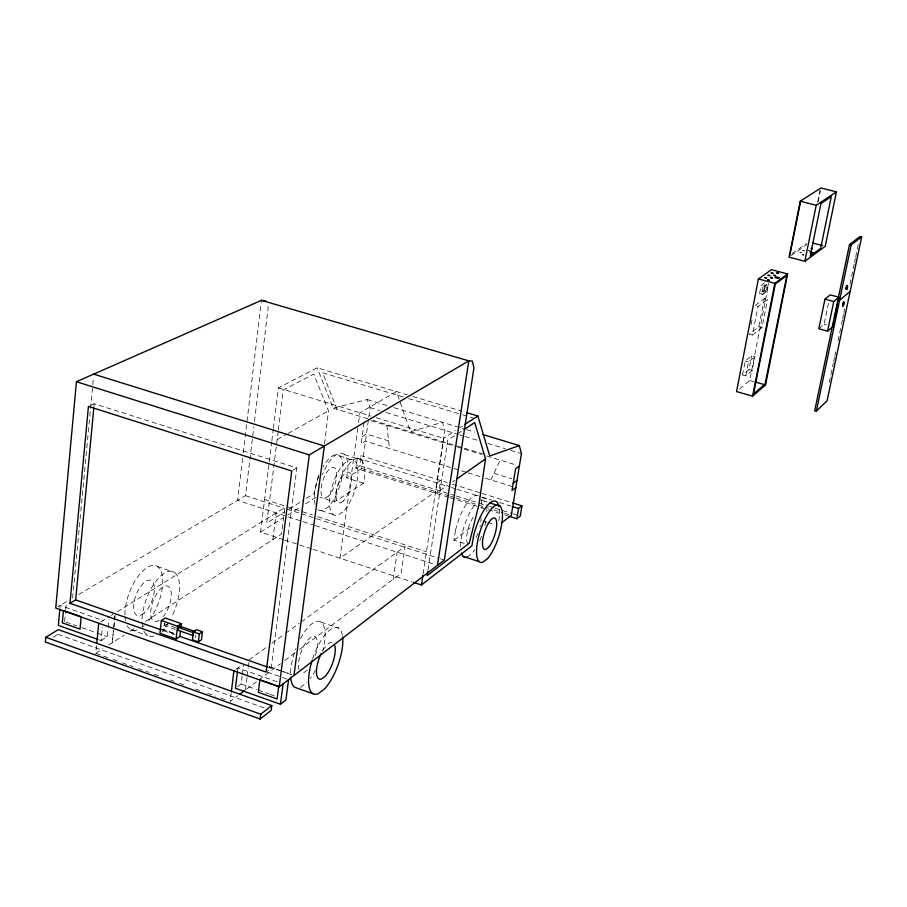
<?xml version="1.0" encoding="UTF-8"?>
<svg xmlns="http://www.w3.org/2000/svg" width="907" height="907" viewBox="0 0 907 907"><rect width="100%" height="100%" fill="white"/><g stroke="black" fill="none" stroke-linecap="round" stroke-linejoin="round"><path stroke-width="0.68" stroke-dasharray="4.54 3.4" d="M763.161 291.226C760.361 288.88 763.195 284.072 766.596 285.138M59.93 608.087L60.179 605.434L103.081 620.524M53.332 637.122L57.901 634.333L58.116 631.986M64.624 621.567L65.61 610.978M65.723 609.651L66.472 601.704L57.946 606.749M72.639 598.053L93.512 376.915M93.943 406.563L94.203 403.762L296.838 467.955L271.17 668.334L267.134 671.35M107.74 657.609L95.757 653.323L96.754 643.301M98.5 639.628L101.085 640.557L102.412 627.202M101.085 640.557L107.219 636.657L108.024 628.676M108.16 627.349L108.953 619.368M114.974 615.672L113.602 629.209L114.497 621.046M114.633 619.685L115.042 615.626M161.888 632.043L163.827 630.773L164.666 623.132M195.561 637.655L195.867 635.002M324.604 443.852L328.481 410.78L313.799 374.092L283.279 390.044L278.37 429.929M242.611 458.409L237.611 500.369L286.975 516.412M243.28 452.808L261.454 300.353M78.705 594.459L245.525 495.687L253.813 426.902M254.482 421.29L268.177 307.598L267.168 303.958M231.285 692.426L230.197 701.394L237.827 695.68M237.589 670.67L237.917 667.96L277.769 681.973M237.702 686.588L241.092 684.071L242.09 675.976M242.26 674.627L243.427 665.182M283.449 539.62L260.558 532.092L269.073 463.216M269.243 461.822L271.658 442.299M271.828 440.893L273.211 429.737M273.381 428.342L278.381 387.901L317.144 367.788L407.356 394.84M245.457 689.966L246.987 677.608M247.089 676.282L248.178 667.994M248.291 666.668L248.869 662.495M278.2 431.313L266.726 523.124L284.526 511.99M272.871 539.654L276.227 512.92M334.524 501.9L335.93 492.082A31.79 12.267 -71.8 0 1 353.798 459.804A31.79 12.267 -71.8 0 1 364.773 474.633L363.503 483.25L334.524 501.9L319.956 497.195M357.812 428.047L339.978 558.202L435.621 491.651M358.571 422.492L359.909 412.764L396.506 391.586L410.486 431.777L442.378 422.299L444.872 430.372L435.394 493.159L439.033 490.619L440.575 480.483L436.925 482.989M448.75 497.353L355.929 468.216L357.313 458.137L361.19 455.745L447.242 482.558M364.104 422.379L361.156 443.761L365.464 441.142L466.663 472.422M355.929 468.216L359.796 465.79L361.19 455.745M363.503 483.25L346.644 477.921L361.678 468.466L368.423 419.828M368.798 417.129L370.101 407.662L367.222 399.556L333.164 408.15L317.144 367.788M346.644 477.966L347.891 469.327A31.7 12.483 -71.8 0 0 339.524 453.285A31.7 12.483 -71.8 0 0 322.45 474.633M393.185 579.29L397.141 552.216M423.104 573.938L443.568 438.285L455.405 430.598M428.013 570.015L447.741 440.178L462.978 430.213M464.203 543.429L453.942 540.107L455.552 530.198M498.805 520.731L499.428 516.979A32.471 10.521 -72.3 0 0 499.44 508.918M751.041 324.695L752.107 319.287M742.538 374.931L745.282 360.986L751.733 355.759L754.919 356.644L752.175 370.487L745.747 375.838L742.538 374.931L749.001 369.591L751.733 355.759M759.544 293.528L761.154 285.376L765.236 282.417L762.787 294.401L759.544 293.528L763.637 290.523L766.869 291.396L768.478 283.279L764.397 286.249L761.154 285.376M764.363 298.607L758.819 326.656L749.182 334.161L752.425 335.057L758.014 306.645L767.583 299.48L764.363 298.607L754.76 305.772L758.014 306.645M745.747 375.838L748.502 361.882L754.919 356.644M739.579 389.012L749.726 380.464L768.728 283.528M752.425 335.057L762.016 327.54L767.583 299.48M817.604 202.284L820.143 189.824M818.148 201.547L820.347 190.685M818.817 328.765L824.089 324.264L828.805 301.577M829.281 382.289L833.363 362.913M833.646 361.53L834.519 357.381M834.814 355.998L835.687 351.848M838.023 340.771L841.231 325.556M841.515 324.173L842.399 320.012M842.682 318.629L843.555 314.48M843.85 313.096L844.723 308.947M849.95 284.152L854.247 263.733M854.541 262.372L855.392 258.291M855.686 256.93L858.26 244.686M318.64 474.871L314.071 493.521L304.605 499.44M490.857 479.905L500.131 460.098M799.929 252.452L801.38 252.906M453.942 540.141L471.572 526.831M300.444 687.438L306.963 682.529M246.511 689.161L257.803 680.715M258.926 679.865L280.365 663.811M284.877 660.421L295.024 652.825M299.537 649.435L401.121 573.337L405.078 546.445L300.376 622.553M467.071 557.159L471.878 553.565A29.931 9.864 -72.2 0 0 474.792 549.767M307.45 670.001L303.868 672.665A19.342 7.267 -70 0 1 300.897 672.586M762.787 294.401L766.869 291.396M235.922 669.411L241.319 665.489M249.142 659.797L267.361 646.555M271.907 643.244L284.435 634.14M285.569 633.313L299.231 623.381M791.244 255.57L806.584 244.641M792.049 253.643L806.414 243.439M440.099 490.608L448.047 485.052M452.604 481.878L454.872 480.291M460.132 427.526L462.502 425.984M95.757 653.323L102.842 648.777M108.749 644.99L124.123 635.115M130.075 631.295L134.837 628.245M145.551 621.374L281.51 534.098L284.877 507.535L115.246 612.962M260.558 532.092L283.018 517.954M287.757 514.983L300.761 506.798M305.489 503.827L317.303 496.39M289.22 509.065L303.46 500.165M100.904 621.873L109.225 616.703M111.255 615.445L113.284 614.175M159.099 620.252L157.126 621.476A18.9 8.344 -69.1 0 1 153.079 601.092A18.9 8.344 -69.1 0 1 169.711 587.804A18.9 8.344 -69.1 0 1 163.464 616.42M141.832 627.032L144.236 625.547M362.142 436.641L366.451 434.056L388.638 440.893M292.757 470.382L296.838 467.955M277.168 439.566L286.941 434.079M288.165 433.399L328.481 410.78M90.734 405.361L94.203 403.762M803.5 255.026L802.366 254.731M800.076 252.429L801.221 252.656M803.466 255.026L802.366 254.742M824.089 324.264L826.572 324.944M758.819 326.656L762.016 327.54M745.282 360.986L748.502 361.882M749.001 369.591L752.175 370.487M749.726 380.464L753.683 381.586M412.776 396.472L461.595 411.109M403.218 396.971L322.609 372.754L337.03 409.34M408.615 398.604L461.312 414.431M462.661 414.839L473.477 418.082M367.222 399.556L388.695 406.053M394.069 407.685L465.336 429.238M466.686 429.646L474.78 432.106M370.101 407.662L379.455 410.497M386.121 412.526L458.296 434.442M459.645 434.85L463.67 436.074M465.019 436.482L478.442 440.564M487.841 443.421L505.301 448.716M510.675 450.348L521.412 453.613M278.381 387.901L370.702 416.052M376.099 417.708L443.568 438.285M333.164 408.15L367.743 418.717M373.083 420.349L462.831 447.775M464.169 448.183L484.304 454.339M371.065 420.644L456.3 446.697M457.627 447.106L462.944 448.727M464.271 449.135L481.538 454.407M486.844 456.028L515.539 464.803M493.93 473.318L511.888 478.851M468.001 472.842L480.098 476.583M485.472 478.238L511.899 486.413M452.582 484.225L480.597 492.955M481.934 493.374L511.276 502.523M357.313 458.137L450.223 487.138M451.561 487.558L455.541 488.805M456.879 489.224L480.812 496.696M482.139 497.104L491.447 500.018M499.428 502.501L512.727 506.662M344.331 454.554L361.349 459.872M481.878 497.512L489.474 499.882M339.637 455.96L354.66 460.665M484.406 501.242L487.025 502.059M359.796 465.79L455.019 495.63M456.346 496.038L488.306 506.061M489.633 506.469L493.635 507.727M494.961 508.147L512.274 513.566M513.611 513.986L518.94 515.652M361.678 468.466L449.135 495.891M450.484 496.322L454.543 497.592M455.892 498.011L488.329 508.181M493.725 509.881L503.192 512.852M504.541 513.271L511.299 515.391M450.087 497.773L479.474 506.99M480.801 507.41L499.508 513.283M504.848 514.961L507.512 515.8M482.898 520.958L486.662 522.149M487.921 522.545L495.449 524.926M333.073 514.496L317.994 509.632A29.262 11.576 -71.8 0 0 322.438 510.55L327.812 507.251A29.262 11.576 -71.8 0 0 342.778 463.806A29.262 11.576 -71.8 0 0 322.994 466.969M264.595 499.474L312.53 514.983M317.847 516.707L426.437 551.83M245.525 495.687L283.936 508.124M286.612 508.986L299.979 513.317M301.317 513.747L438.988 558.327M440.326 558.769L444.339 560.061M288.313 516.843L301.748 521.219M303.097 521.65L313.845 525.142M315.183 525.584L434.804 564.449M284.787 540.062L298.256 544.483M299.593 544.926L311.713 548.905M313.062 549.347L412.084 581.92M157.296 566.478L174.235 572.226M320.953 622.1L338.799 628.166M164.076 623.676L175.845 627.78M163.611 625.286L175.402 629.401M161.718 629.152L174.972 633.789M268.982 666.668L282.168 671.282M283.483 671.747L291.396 674.513L280.785 670.874M161.65 629.197L174.904 633.834M268.925 666.724L279.469 670.409M163.827 630.773L174.972 634.673M268.529 667.405L271.17 668.334M267.406 672.189L287.258 679.162M130.767 629.628L147.762 635.603M65.95 622.043L76.596 625.807M81.925 627.701L107.219 636.657M241.092 684.071L256.919 689.671M258.234 690.136L268.778 693.866M270.093 694.343L275.377 696.202M57.901 634.333L264.663 708.072M113.058 659.514L117.06 660.942M122.377 662.847L133.023 666.656M138.352 668.561L148.997 672.359M154.326 674.264L158.317 675.692M170.301 679.978L174.291 681.406M179.609 683.311L183.611 684.74M195.583 689.014L199.574 690.442M207.567 693.299L215.549 696.157M220.877 698.061L227.532 700.442M763.002 291.09L764.737 292.156M386.904 425.485L389.5 448.568M300.455 638.664A35.226 13.231 -70 0 1 320.613 621.896A35.226 13.231 -70 0 1 322.711 651.328M315.421 670.16A35.226 13.231 -70 0 1 310.319 678.447M290.546 672.903A35.226 13.231 -70 0 1 295.92 648.664M312.62 658.901A35.328 12.993 -70.1 0 1 329.955 629.866A35.328 12.993 -70.1 0 1 342.483 635.784M322.926 650.262A19.398 7.131 -70.1 0 1 333.005 642.848M299.004 669.763A19.342 7.267 -70 0 1 303.335 646.997A19.342 7.267 -70 0 1 315.353 636.873A19.342 7.267 -70 0 1 315.137 656.158M142.569 626.794A34.421 15.192 -69.1 0 1 154.258 583.598A34.421 15.192 -69.1 0 1 177.466 575.979A34.421 15.192 -69.1 0 1 171.355 617.35M168.169 622.803A34.421 15.192 -69.1 0 1 161.979 630.58M153.918 635.954A34.421 15.192 -69.1 0 1 143.578 630.365M124.917 614.991A34.319 15.408 -69 0 1 142.592 571.149A34.319 15.408 -69 0 1 162.636 578.201A34.319 15.408 -69 0 1 146.979 622.758M137.002 630.014A34.319 15.408 -69 0 1 127.15 625.773M125.472 620.796A34.319 15.408 -69 0 1 124.962 616.522M480.687 500.256A29.931 9.864 -72.2 0 1 486.152 504.757M486.776 508.872A29.931 9.864 -72.2 0 1 486.832 511.741M485.789 521.287A29.931 9.864 -72.2 0 1 484.916 525.357M481.515 536.366A29.931 9.864 -72.2 0 1 479.327 541.547M460.631 546.978A29.931 9.864 -72.2 0 1 475.892 503.623M480.959 517.421A16.439 5.419 -72.2 0 1 479.973 526.876M478.091 532.953A16.439 5.419 -72.2 0 1 475.563 538.407M468.046 543.939A16.439 5.419 -72.2 0 1 467.343 532.171A16.439 5.419 -72.2 0 1 473.556 516.752M315.171 504.564A29.262 11.576 -71.8 0 1 318.47 476.867M480.948 499.576A32.38 10.759 -72.2 0 1 481.991 508.566M455.552 530.198A32.38 10.759 -72.2 0 1 478.17 495.834M113.466 630.569L112.23 642.757L113.534 630.524M802.287 254.561L803.829 254.822L802.298 254.561M804.316 250.774L802.695 250.468L804.282 250.82M342.767 512.058L337.449 515.391A29.341 11.394 -71.8 0 1 334.434 479.735A29.341 11.394 -71.8 0 1 357.199 465.495A29.341 11.394 -71.8 0 1 342.767 512.058M343.277 501.027L340.363 502.829A16.111 6.258 -71.8 0 1 338.776 483.148A16.111 6.258 -71.8 0 1 351.247 475.461A16.111 6.258 -71.8 0 1 343.277 501.027M144.168 613.143L140.188 615.57A18.854 8.458 -69 0 1 136.549 593.813A18.854 8.458 -69 0 1 153.544 583.462A18.854 8.458 -69 0 1 144.168 613.143M328.277 496.231L325.33 498.011A16.077 6.36 -71.8 0 1 323.629 478.352A16.077 6.36 -71.8 0 1 336.248 470.733A16.077 6.36 -71.8 0 1 328.277 496.231M809.486 250.854L808.364 250.695L809.463 250.854M765.621 291.215A3.628 0.862 -74.8 0 0 766.789 285.297A3.628 0.862 -74.8 0 0 764.601 289.424A3.628 0.862 -74.8 0 0 765.621 291.215"/><path stroke-width="1.36" d="M45.781 637.27L45.35 642.009L260.116 719.036L271.159 710.396L271.783 705.589L58.331 629.639L45.781 637.27L260.74 714.194L271.783 705.589M76.426 381.734L55.724 608.064L279.197 686.826L444.339 560.061L473.953 367.834L472.264 361.088L468.783 360.861L261.454 300.353L76.426 381.734L309.31 454.872L468.783 360.861L437.491 565.322M59.805 609.425L58.343 625.365L97.196 639.174M63.422 610.536L62.288 622.826L80.009 629.107L81.188 616.794L64.692 610.989M69.975 603.28L88.433 406.427L291.737 470.982L266.125 672.098L69.975 603.28L75.644 599.912L161.151 629.832M75.644 599.912L93.806 407.969M775.406 275.569L773.728 275.286M96.754 643.301L98.738 623.222M180.924 627.474L181.355 623.653L165.221 618.041L161.344 620.558L159.949 633.313L176.094 638.97L179.926 636.397L180.493 631.306M176.094 638.97L177.523 626.193L181.355 623.653M178.339 627.451L178.021 630.308L193.236 635.626L193.565 632.757L178.339 627.451L180.096 626.295L195.3 631.589M193.338 631.805L192.42 639.786L198.384 641.873L201.501 639.741L202.431 631.76L196.468 629.696L193.338 631.805L199.302 633.891L202.431 631.76M198.384 641.873L199.302 633.891M231.432 691.236L233.915 670.874M237.43 672.019L235.435 688.266L280.422 704.24L285.92 699.943L288.585 679.615M260.116 719.036L260.74 714.194M279.197 686.826L309.31 454.872M280.422 704.24L283.086 683.844M293.97 675.488L324.332 446.017L93.704 374.137M464.112 429.476L474.701 422.549L485.54 458.885L478.828 505.074L469.27 543.18L427.163 575.594L427.843 571.376M413.422 582.351L421.426 584.992L422.889 575.321M473.556 535.935L471.912 545.855L421.426 584.992M508.85 516.219L516.865 518.725L518.555 508.476L521.956 505.845L512.614 502.943M521.956 505.845L520.267 516.072L516.865 518.725M758.411 278.959L736.541 391.575L752.606 396.155L765.542 384.942L787.593 273.959L771.438 269.674L758.411 278.959L774.827 283.347L787.593 273.959M752.606 396.155L774.827 283.347M800.246 201.229L789.056 257.135L804.849 261.284L825.234 246.296L836.424 191.876L820.903 187.964L800.246 201.229L816.209 205.288L836.424 191.876M789.85 255.207L800.393 202.533M804.849 261.284L816.209 205.288M827.569 331.157L833.748 301.543L838.93 297.235L830.188 294.9L824.939 299.185L818.817 328.765L827.569 331.157L832.785 326.622L833.896 321.282M849.496 244.493L814.701 410.735L816.345 411.2L827.105 400.735L861.65 236.942L859.983 236.523L849.496 244.493L851.185 244.924L861.65 236.942M834.463 318.606L837.535 303.913M838.091 301.237L838.658 298.573M816.345 411.2L851.185 244.924M772.231 277.882L770.553 277.531L771.154 277.406M769.068 280.138C765.338 278.812 769.839 281.136 768.467 279.798M765.054 277.769L766.585 277.905L764.941 277.701M764.907 277.519L766.358 277.689M850.165 291.396L839.61 300.217L837.932 299.763M501.288 523.135L511.299 515.391L521.412 453.613L519.326 445.586L482.875 434.555M240.004 694.048L244.357 690.783M515.845 487.637L512.024 490.494L515.573 468.772L519.382 465.983M513.203 483.272L517.024 480.427M457.151 478.703L485.562 458.874M464.86 424.453L477.876 415.996L489.712 455.983L519.326 445.586M764.93 277.508L766.562 277.848M775.338 275.626L773.807 275.365M768.943 280.24L768.195 280.229M772.004 277.961L770.553 277.531L772.14 277.689M767.628 279.707L768.456 279.798M811.277 248.291L812.468 248.711L811.243 248.654M261.454 300.353L265.672 300.818M771.188 277.406L772.004 277.61M812.434 242.974L822.672 245.627M810.189 251.919L813.307 252.736L812.4 253.393L810.314 252.849M824.939 299.185L833.748 301.543M754.998 381.96L765.542 384.942M467.026 412.742L477.876 415.996M512.727 506.662L518.555 508.476M489.655 502.875L500.131 506.163M463.262 556.456L479.032 561.535M161.344 620.558L177.523 626.193M179.926 636.397L267.202 666.951M312.926 693.696L295.013 687.393A35.226 13.231 -70 0 1 290.637 677.37M342.653 637.077A35.328 12.993 -70.1 0 1 324.706 688.742L318.266 693.708A35.328 12.993 -70.1 0 1 312.189 660.262M334.796 645.739A19.398 7.131 -70.1 0 1 325.25 676.203L321.713 678.889A19.398 7.131 -70.1 0 1 316.452 672.291A19.398 7.131 -70.1 0 1 321.225 653.437M467.071 557.159A29.931 9.864 -72.2 0 1 461.414 553.089M473.556 535.935A32.471 10.521 -72.3 0 1 487.331 505.573A32.471 10.521 -72.3 0 1 499.009 506.401M842.626 305.126L843.068 306.101L844.111 302.076L842.841 305.693L843.657 302.314L842.988 303.221L842.728 306.01L843.782 301.986L842.626 305.126M842.966 305.205C844.496 305.852 843.907 299.469 842.966 305.205M846.004 288.607C846.889 292.235 848.283 279.98 846.004 288.607M846.344 288.687C847.217 292.326 848.623 280.07 846.344 288.687M846.129 288.358C847.093 290.546 847.523 282.315 846.129 288.358M846.458 288.449C847.421 290.659 847.852 282.304 846.458 288.449M259.924 679.785L258.336 692.336L277.077 698.968L278.71 686.406L259.924 679.785M775.372 283.936L753.445 394.114L765.1 384.024L786.868 275.467L775.372 283.936M820.937 203.531L810.268 255.955L820.688 248.325L831.277 196.649L820.937 203.531M778.546 273.29L776.846 272.962L778.546 273.29M772.923 273.336L771.233 273.018L772.923 273.336M769.771 275.615L768.07 275.286L769.771 275.615M487.524 558.587L482.785 562.215A30.01 9.671 -72.3 0 1 481.798 526.434A30.01 9.671 -72.3 0 1 502.093 510.89A30.01 9.671 -72.3 0 1 487.524 558.587M488.465 547.431L485.857 549.404A16.485 5.306 -72.3 0 1 485.392 529.643A16.485 5.306 -72.3 0 1 496.514 521.253A16.485 5.306 -72.3 0 1 488.465 547.431M779.192 277.689L778.195 278.426L774.929 277.553L775.938 276.816L779.192 277.689"/></g></svg>
